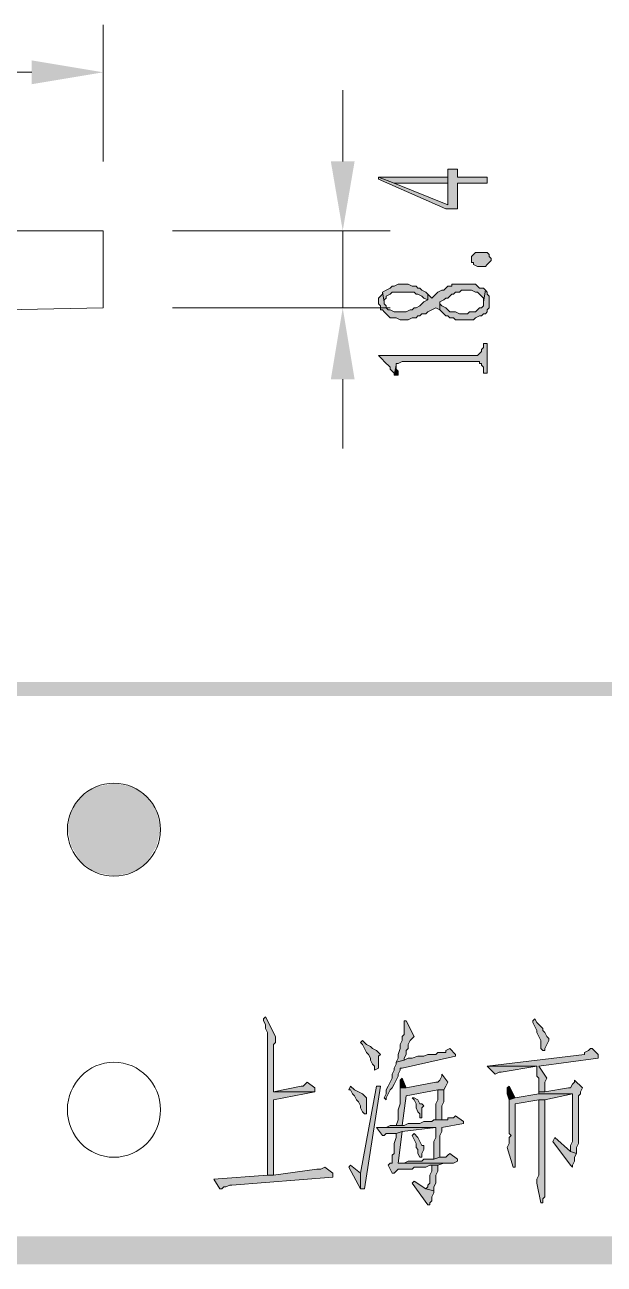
# Model space of a CAD drawing. Header units: millimetres. Extents: x 24 to 410, y 10 to 282.
# Drawn here: x 68.01 to 80.39, y 9.65 to 36.15 of the extents above; entities that cross this region are included whole.
import ezdxf

# ---------------------------------------------------------------- set-up
doc = ezdxf.new("R2010")
doc.units = ezdxf.units.MM

msp = doc.modelspace()

# ---------------------------------------------------------------- hatches: boundary and pattern name
h = msp.add_hatch(color=7)
h.dxf.hatch_style = 2
h.paths.add_polyline_path([(68.156667, 35.390667), (68.156667, 34.882667), (69.680667, 35.136667)])
h = msp.add_hatch(color=7)
h.dxf.hatch_style = 2
h.paths.add_polyline_path([(74.549, 33.231667), (75.057, 33.231667), (74.803, 31.75)])
h = msp.add_hatch(color=7)
h.dxf.hatch_style = 2
h.paths.add_polyline_path([(75.565, 32.893), (75.565, 32.850667), (77.004333, 32.215667), (77.258333, 32.215667), (77.258333, 32.766), (77.893333, 32.766), (77.893333, 32.893), (77.258333, 32.893), (77.258333, 33.062333), (77.046667, 33.062333), (77.046667, 32.893), (77.046667, 32.300333), (75.903667, 32.766)])
h = msp.add_hatch(color=7)
h.dxf.hatch_style = 2
h.paths.add_polyline_path([(75.565, 32.893), (75.903667, 32.766), (77.046667, 32.766), (77.046667, 32.300333), (77.046667, 32.893)])
h = msp.add_hatch(color=7)
h.dxf.hatch_style = 2
h.paths.add_polyline_path([(77.935667, 31.199667), (77.978, 31.157333), (77.978, 31.115), (77.935667, 31.072667), (77.893333, 31.030333), (77.851, 30.988), (77.681667, 30.988), (77.597, 31.030333), (77.597, 31.072667), (77.554667, 31.072667), (77.554667, 31.199667), (77.597, 31.242), (77.639333, 31.284333), (77.893333, 31.284333), (77.935667, 31.242)])
h = msp.add_hatch(color=7)
h.dxf.hatch_style = 2
h.paths.add_polyline_path([(75.565, 30.226), (75.565, 30.183667), (75.607333, 30.141333), (75.607333, 30.056667), (75.649667, 30.056667), (75.692, 30.014333), (75.734333, 29.972), (75.776667, 29.929667), (75.819, 29.887333), (75.946, 29.887333), (76.030667, 29.845), (76.2, 29.845), (76.284667, 29.887333), (76.369333, 29.887333), (76.411667, 29.929667), (76.454, 29.929667), (76.496333, 29.972), (76.581, 29.972), (76.623333, 30.014333), (76.708, 30.056667), (76.792667, 30.099), (76.877333, 30.056667), (76.877333, 30.226), (76.962, 30.268333), (77.004333, 30.310667), (77.046667, 30.310667), (77.089, 30.353), (77.131333, 30.395333), (77.173667, 30.395333), (77.216, 30.437667), (77.300667, 30.437667), (77.343, 30.48), (77.554667, 30.48), (77.639333, 30.437667), (77.681667, 30.437667), (77.724, 30.395333), (77.766333, 30.353), (77.808667, 30.310667), (77.808667, 30.226), (77.851, 30.48), (77.808667, 30.522333), (77.724, 30.522333), (77.681667, 30.564667), (77.639333, 30.607), (77.131333, 30.607), (77.131333, 30.564667), (77.046667, 30.564667), (77.004333, 30.522333), (76.962, 30.48), (76.919667, 30.48), (76.835, 30.437667), (76.792667, 30.395333), (76.708, 30.310667), (76.665667, 30.353), (76.623333, 30.395333), (76.623333, 30.268333), (76.538667, 30.226), (76.496333, 30.183667), (76.454, 30.141333), (76.369333, 30.099), (76.327, 30.099), (76.284667, 30.056667), (76.242333, 30.056667), (76.157667, 30.014333), (75.903667, 30.014333), (75.819, 30.056667), (75.776667, 30.056667), (75.734333, 30.099), (75.734333, 30.141333), (75.692, 30.183667), (75.692, 30.226), (75.649667, 30.437667), (75.649667, 30.395333), (75.607333, 30.353), (75.565, 30.310667)])
h = msp.add_hatch(color=7)
h.dxf.hatch_style = 2
h.paths.add_polyline_path([(75.649667, 30.437667), (75.692, 30.226), (75.692, 30.268333), (75.734333, 30.310667), (75.734333, 30.353), (75.819, 30.395333), (75.861333, 30.437667), (76.327, 30.437667), (76.369333, 30.395333), (76.411667, 30.395333), (76.496333, 30.353), (76.538667, 30.310667), (76.623333, 30.268333), (76.623333, 30.395333), (76.581, 30.437667), (76.496333, 30.48), (76.454, 30.522333), (76.411667, 30.522333), (76.369333, 30.564667), (76.284667, 30.564667), (76.2, 30.607), (75.988333, 30.607), (75.903667, 30.564667), (75.861333, 30.564667), (75.819, 30.522333), (75.734333, 30.48)])
h = msp.add_hatch(color=7)
h.dxf.hatch_style = 2
h.paths.add_polyline_path([(76.877333, 30.056667), (76.919667, 30.014333), (76.962, 29.972), (77.004333, 29.929667), (77.046667, 29.929667), (77.089, 29.887333), (77.173667, 29.887333), (77.216, 29.845), (77.597, 29.845), (77.639333, 29.887333), (77.724, 29.929667), (77.766333, 29.929667), (77.808667, 29.972), (77.851, 29.972), (77.893333, 30.014333), (77.893333, 30.056667), (77.935667, 30.099), (77.935667, 30.226), (77.935667, 30.310667), (77.935667, 30.353), (77.893333, 30.395333), (77.893333, 30.437667), (77.851, 30.48), (77.808667, 30.226), (77.808667, 30.141333), (77.766333, 30.099), (77.724, 30.099), (77.681667, 30.056667), (77.639333, 30.014333), (77.512333, 30.014333), (77.47, 29.972), (77.300667, 29.972), (77.216, 30.014333), (77.089, 30.014333), (77.046667, 30.056667), (77.004333, 30.099), (76.919667, 30.141333), (76.877333, 30.183667)])
h = msp.add_hatch(color=7)
h.dxf.hatch_style = 2
h.paths.add_polyline_path([(74.549, 28.575), (75.057, 28.575), (74.803, 30.099)])
h = msp.add_hatch(color=7)
h.dxf.hatch_style = 2
h.paths.add_polyline_path([(75.565, 29.083), (75.607333, 29.040667), (75.649667, 28.998333), (75.692, 28.956), (75.734333, 28.913667), (75.776667, 28.871333), (75.819, 28.829), (75.819, 28.786667), (75.861333, 28.744333), (75.903667, 28.702), (75.903667, 28.659667), (75.946, 28.871333), (75.946, 28.913667), (75.988333, 28.913667), (76.073, 28.956), (77.724, 28.956), (77.724, 28.913667), (77.766333, 28.913667), (77.766333, 28.871333), (77.808667, 28.829), (77.808667, 28.702), (77.893333, 28.702), (77.893333, 29.337), (77.808667, 29.337), (77.808667, 29.252333), (77.766333, 29.21), (77.766333, 29.167667), (77.724, 29.125333), (77.681667, 29.083)])
h = msp.add_hatch(color=7)
h.dxf.hatch_style = 2
h.paths.add_polyline_path([(75.903667, 28.659667), (75.988333, 28.659667), (75.988333, 28.744333), (75.946, 28.786667), (75.946, 28.871333)])
h = msp.add_hatch(color=7)
h.dxf.hatch_style = 2
h.paths.add_polyline_path([(30.098965, 22.098), (30.098965, 21.801667), (410.082965, 22.098)])
h = msp.add_hatch(color=7)
h.dxf.hatch_style = 2
h.paths.add_polyline_path([(30.098965, 21.801667), (410.082965, 22.098), (410.082965, 21.801667)])
h = msp.add_hatch(color=7)
h.dxf.hatch_style = 2
h.paths.add_polyline_path([(69.934667, 19.939), (69.511333, 19.854333), (70.315667, 19.854333)])
h = msp.add_hatch(color=7)
h.dxf.hatch_style = 2
h.paths.add_polyline_path([(69.215, 19.642667), (69.003333, 19.346333), (70.823667, 19.346333)])
h = msp.add_hatch(color=7)
h.dxf.hatch_style = 2
h.paths.add_polyline_path([(69.511333, 19.854333), (69.215, 19.642667), (70.612, 19.642667)])
h = msp.add_hatch(color=7)
h.dxf.hatch_style = 2
h.paths.add_polyline_path([(69.215, 19.642667), (70.612, 19.642667), (70.823667, 19.346333)])
h = msp.add_hatch(color=7)
h.dxf.hatch_style = 2
h.paths.add_polyline_path([(69.511333, 19.854333), (70.315667, 19.854333), (70.612, 19.642667)])
h = msp.add_hatch(color=7)
h.dxf.hatch_style = 2
h.paths.add_polyline_path([(69.003333, 19.346333), (68.918667, 18.965333), (70.908333, 18.965333)])
h = msp.add_hatch(color=7)
h.dxf.hatch_style = 2
h.paths.add_polyline_path([(69.003333, 19.346333), (70.823667, 19.346333), (70.908333, 18.965333)])
h = msp.add_hatch(color=7)
h.dxf.hatch_style = 2
h.paths.add_polyline_path([(68.918667, 18.965333), (69.003333, 18.584333), (70.823667, 18.584333)])
h = msp.add_hatch(color=7)
h.dxf.hatch_style = 2
h.paths.add_polyline_path([(68.918667, 18.965333), (70.908333, 18.965333), (70.823667, 18.584333)])
h = msp.add_hatch(color=7)
h.dxf.hatch_style = 2
h.paths.add_polyline_path([(69.003333, 18.584333), (69.215, 18.245667), (70.612, 18.245667)])
h = msp.add_hatch(color=7)
h.dxf.hatch_style = 2
h.paths.add_polyline_path([(69.003333, 18.584333), (70.823667, 18.584333), (70.612, 18.245667)])
h = msp.add_hatch(color=7)
h.dxf.hatch_style = 2
h.paths.add_polyline_path([(69.215, 18.245667), (69.511333, 18.034), (70.315667, 18.034)])
h = msp.add_hatch(color=7)
h.dxf.hatch_style = 2
h.paths.add_polyline_path([(69.215, 18.245667), (70.612, 18.245667), (70.315667, 18.034)])
h = msp.add_hatch(color=7)
h.dxf.hatch_style = 2
h.paths.add_polyline_path([(69.511333, 18.034), (70.315667, 18.034), (69.934667, 17.949333)])
h = msp.add_hatch(color=7)
h.dxf.hatch_style = 2
h.paths.add_polyline_path([(73.152, 14.943667), (73.109667, 14.901333), (73.109667, 14.859), (73.152, 14.774333), (73.152, 14.689667), (73.194333, 14.605), (73.194333, 11.557), (73.321333, 11.557), (73.321333, 13.165667), (74.210333, 13.335), (73.321333, 13.335), (73.321333, 13.419667), (73.321333, 14.351), (73.363667, 14.393333), (73.363667, 14.520333)])
h = msp.add_hatch(color=7)
h.dxf.hatch_style = 2
h.paths.add_polyline_path([(76.115333, 14.859), (76.115333, 14.562667), (76.073, 14.520333), (76.073, 14.435667), (76.030667, 14.351), (76.030667, 14.266333), (75.988333, 14.139333), (75.988333, 14.054667), (75.946, 13.97), (76.115333, 14.012333), (76.115333, 14.054667), (76.157667, 14.139333), (76.157667, 14.224), (76.2, 14.266333), (76.2, 14.351), (76.242333, 14.435667), (76.284667, 14.478), (76.327, 14.520333), (76.157667, 14.859)])
h = msp.add_hatch(color=7)
h.dxf.hatch_style = 2
h.paths.add_polyline_path([(78.909333, 14.901333), (78.867, 14.859), (78.867, 14.816667), (78.909333, 14.732), (78.951667, 14.647333), (78.951667, 14.605), (78.994, 14.520333), (79.036333, 14.435667), (79.036333, 14.266333), (79.078667, 14.224), (79.121, 14.224), (79.121, 14.266333), (79.163333, 14.351), (79.205667, 14.435667), (79.205667, 14.478), (79.163333, 14.520333), (79.121, 14.605), (79.078667, 14.647333), (79.078667, 14.689667), (79.036333, 14.732), (78.951667, 14.816667)])
h = msp.add_hatch(color=7)
h.dxf.hatch_style = 2
h.paths.add_polyline_path([(75.226333, 14.435667), (75.184, 14.393333), (75.226333, 14.351), (75.268667, 14.266333), (75.311, 14.181667), (75.353333, 14.139333), (75.395667, 14.054667), (75.395667, 14.012333), (75.438, 13.927667), (75.480333, 13.885333), (75.480333, 13.800667), (75.565, 13.843), (75.565, 14.097), (75.607333, 14.139333), (75.565, 14.181667), (75.522667, 14.224), (75.438, 14.266333), (75.395667, 14.308667), (75.311, 14.351)])
h = msp.add_hatch(color=7)
h.dxf.hatch_style = 2
h.paths.add_polyline_path([(77.089, 14.266333), (77.004333, 14.224), (77.004333, 14.181667), (76.962, 14.181667), (76.835, 14.181667), (76.792667, 14.139333), (76.623333, 14.139333), (76.538667, 14.097), (76.411667, 14.097), (76.284667, 14.054667), (76.2, 14.054667), (76.115333, 14.012333), (75.946, 13.97), (75.946, 13.927667), (75.903667, 13.843), (75.903667, 13.800667), (75.861333, 13.716), (75.861333, 13.631333), (75.819, 13.546667), (75.776667, 13.462), (75.734333, 13.377333), (75.734333, 13.292667), (75.692, 13.208), (75.734333, 13.165667), (75.734333, 13.208), (75.776667, 13.292667), (75.819, 13.377333), (75.861333, 13.419667), (75.903667, 13.504333), (75.946, 13.589), (75.988333, 13.673667), (75.988333, 13.716), (76.030667, 13.800667), (76.030667, 13.843), (76.073, 13.843), (77.216, 14.097), (77.216, 14.139333)])
h = msp.add_hatch(color=7)
h.dxf.hatch_style = 2
h.paths.add_polyline_path([(80.137, 14.266333), (80.094667, 14.266333), (80.052333, 14.224), (79.967667, 14.181667), (79.967667, 14.139333), (77.893333, 13.885333), (78.951667, 13.885333), (78.951667, 13.800667), (78.951667, 13.673667), (78.994, 13.631333), (78.994, 13.335), (79.121, 13.335), (79.121, 13.546667), (79.163333, 13.631333), (78.994, 13.885333), (80.264, 14.054667), (80.264, 14.139333)])
h = msp.add_hatch(color=7)
h.dxf.hatch_style = 2
h.paths.add_polyline_path([(77.893333, 13.885333), (78.062667, 13.716), (78.147333, 13.758333), (78.189667, 13.758333), (78.951667, 13.885333)])
h = msp.add_hatch(color=7)
h.dxf.hatch_style = 2
h.paths.add_polyline_path([(74.041, 13.546667), (73.998667, 13.504333), (73.956333, 13.462), (73.914, 13.462), (73.321333, 13.335), (74.210333, 13.335), (74.210333, 13.419667)])
h = msp.add_hatch(color=7)
h.dxf.hatch_style = 2
h.paths.add_polyline_path([(76.919667, 13.716), (76.919667, 13.673667), (76.877333, 13.589), (76.835, 13.546667), (76.792667, 13.546667), (76.157667, 13.419667), (76.030667, 13.419667), (76.030667, 13.335), (76.030667, 13.081), (75.988333, 12.954), (75.988333, 12.742333), (75.946, 12.615333), (76.073, 12.615333), (76.157667, 13.250333), (76.835, 13.377333), (76.962, 13.377333), (77.004333, 13.462), (77.046667, 13.546667)])
h = msp.add_hatch(color=7)
h.dxf.hatch_style = 2
h.paths.add_polyline_path([(76.073, 13.631333), (76.030667, 13.589), (76.030667, 13.419667), (76.157667, 13.419667)])
h = msp.add_hatch(color=7)
h.dxf.hatch_style = 2
h.paths.add_polyline_path([(79.756, 13.589), (79.756, 13.546667), (79.713667, 13.504333), (79.671333, 13.419667), (79.629, 13.419667), (79.121, 13.335), (78.994, 13.335), (78.994, 13.292667), (79.713667, 13.292667), (79.713667, 13.208), (79.713667, 12.276667), (79.671333, 12.192), (79.671333, 12.065), (79.798333, 12.022667), (79.798333, 12.107333), (79.798333, 12.149667), (79.840667, 12.234333), (79.840667, 13.250333), (79.883, 13.292667), (79.883, 13.335), (79.925333, 13.419667)])
h = msp.add_hatch(color=7)
h.dxf.hatch_style = 2
h.paths.add_polyline_path([(74.972333, 13.462), (74.93, 13.377333), (74.972333, 13.377333), (75.014667, 13.292667), (75.057, 13.250333), (75.099333, 13.165667), (75.141667, 13.123333), (75.184, 13.038667), (75.184, 12.996333), (75.226333, 12.911667), (75.268667, 12.869333), (75.311, 12.869333), (75.311, 12.996333), (75.311, 13.208), (75.268667, 13.250333), (75.226333, 13.292667), (75.141667, 13.335), (75.057, 13.377333)])
h = msp.add_hatch(color=7)
h.dxf.hatch_style = 2
h.paths.add_polyline_path([(75.522667, 13.462), (75.184, 11.599333), (75.184, 11.260667), (75.268667, 11.260667), (75.607333, 13.462)])
h = msp.add_hatch(color=7)
h.dxf.hatch_style = 2
h.paths.add_polyline_path([(76.962, 13.377333), (76.835, 13.377333), (76.835, 13.292667), (76.835, 13.165667), (76.792667, 13.081), (76.792667, 12.742333), (76.919667, 12.742333), (76.919667, 13.038667), (76.962, 13.123333)])
h = msp.add_hatch(color=7)
h.dxf.hatch_style = 2
h.paths.add_polyline_path([(78.359, 13.462), (78.316667, 13.419667), (78.316667, 13.292667), (78.359, 13.165667), (78.486, 13.208)])
h = msp.add_hatch(color=7)
h.dxf.hatch_style = 2
h.paths.add_polyline_path([(78.994, 13.292667), (78.486, 13.208), (78.359, 13.165667), (78.359, 12.446), (78.401333, 12.403667), (78.359, 12.361333), (78.359, 12.234333), (78.316667, 12.149667), (78.443667, 11.726333), (78.486, 11.726333), (78.486, 12.107333), (78.486, 13.081), (78.994, 13.165667), (79.121, 13.165667), (79.713667, 13.292667)])
h = msp.add_hatch(color=7)
h.dxf.hatch_style = 2
h.paths.add_polyline_path([(76.327, 13.208), (76.284667, 13.208), (76.327, 13.165667), (76.369333, 13.081), (76.369333, 12.996333), (76.411667, 12.911667), (76.454, 12.869333), (76.454, 12.784667), (76.496333, 12.784667), (76.496333, 12.996333), (76.538667, 13.038667), (76.496333, 13.081), (76.454, 13.081), (76.411667, 13.165667)])
h = msp.add_hatch(color=7)
h.dxf.hatch_style = 2
h.paths.add_polyline_path([(79.121, 13.165667), (78.994, 13.165667), (78.994, 13.123333), (78.994, 11.557), (78.951667, 11.472333), (78.951667, 11.387667), (79.036333, 10.964333), (79.078667, 10.964333), (79.078667, 11.049), (79.121, 11.091333)])
h = msp.add_hatch(color=7)
h.dxf.hatch_style = 2
h.paths.add_polyline_path([(77.216, 12.827), (77.173667, 12.784667), (77.046667, 12.784667), (77.046667, 12.742333), (76.750333, 12.742333), (76.708, 12.7), (76.538667, 12.7), (76.454, 12.657667), (76.2, 12.657667), (76.115333, 12.615333), (76.073, 12.615333), (75.946, 12.615333), (75.819, 12.615333), (75.734333, 12.573), (76.792667, 12.573), (76.792667, 12.530667), (76.792667, 12.361333), (76.750333, 12.276667), (76.750333, 11.895667), (76.877333, 11.938), (76.877333, 12.403667), (76.919667, 12.488333), (76.919667, 12.573), (77.385333, 12.657667), (77.385333, 12.7)])
h = msp.add_hatch(color=7)
h.dxf.hatch_style = 2
h.paths.add_polyline_path([(75.734333, 12.573), (75.522667, 12.573), (75.649667, 12.403667), (75.692, 12.403667), (75.734333, 12.446), (75.946, 12.446), (76.073, 12.488333), (76.792667, 12.573)])
h = msp.add_hatch(color=7)
h.dxf.hatch_style = 2
h.paths.add_polyline_path([(76.073, 12.488333), (75.946, 12.446), (75.946, 12.361333), (75.903667, 12.234333), (75.903667, 12.022667), (75.861333, 11.980333), (75.861333, 11.811), (75.819, 11.811), (75.776667, 11.768667), (75.861333, 11.599333), (75.903667, 11.599333), (75.946, 11.641667), (75.988333, 11.684), (76.2, 11.684), (76.284667, 11.684), (76.327, 11.726333), (76.581, 11.726333), (76.665667, 11.768667), (76.835, 11.768667), (76.962, 11.811), (75.988333, 11.811)])
h = msp.add_hatch(color=7)
h.dxf.hatch_style = 2
h.paths.add_polyline_path([(76.327, 12.446), (76.284667, 12.403667), (76.327, 12.319), (76.369333, 12.234333), (76.369333, 12.149667), (76.411667, 12.107333), (76.411667, 12.022667), (76.454, 11.938), (76.496333, 11.938), (76.496333, 12.022667), (76.538667, 12.107333), (76.538667, 12.192), (76.496333, 12.192), (76.454, 12.276667), (76.411667, 12.361333)])
h = msp.add_hatch(color=7)
h.dxf.hatch_style = 2
h.paths.add_polyline_path([(79.332667, 12.361333), (79.290333, 12.276667), (79.671333, 11.768667), (79.713667, 11.726333), (79.713667, 11.768667), (79.756, 11.853333), (79.756, 11.938), (79.798333, 12.022667), (79.671333, 12.065)])
h = msp.add_hatch(color=7)
h.dxf.hatch_style = 2
h.paths.add_polyline_path([(77.089, 12.022667), (77.046667, 11.980333), (77.004333, 11.938), (76.877333, 11.938), (76.750333, 11.895667), (76.538667, 11.895667), (76.496333, 11.853333), (76.2, 11.853333), (76.115333, 11.811), (75.988333, 11.811), (76.962, 11.811), (77.173667, 11.811), (77.258333, 11.853333), (77.258333, 11.895667)])
h = msp.add_hatch(color=7)
h.dxf.hatch_style = 2
h.paths.add_polyline_path([(74.422, 11.726333), (74.337333, 11.684), (74.252667, 11.684), (73.321333, 11.557), (73.194333, 11.557), (72.051333, 11.472333), (72.178333, 11.260667), (72.220667, 11.260667), (72.263, 11.303), (72.305333, 11.303), (72.39, 11.345333), (72.432333, 11.345333), (74.591333, 11.514667), (74.591333, 11.599333)])
h = msp.add_hatch(color=7)
h.dxf.hatch_style = 2
h.paths.add_polyline_path([(74.972333, 11.768667), (74.93, 11.726333), (75.184, 11.260667), (75.184, 11.599333)])
h = msp.add_hatch(color=7)
h.dxf.hatch_style = 2
h.paths.add_polyline_path([(76.835, 11.768667), (76.708, 11.768667), (76.708, 11.641667), (76.665667, 11.557), (76.665667, 11.387667), (76.623333, 11.345333), (76.623333, 11.303), (76.581, 11.260667), (76.750333, 11.218333), (76.750333, 11.303), (76.792667, 11.387667), (76.792667, 11.557), (76.835, 11.641667)])
h = msp.add_hatch(color=7)
h.dxf.hatch_style = 2
h.paths.add_polyline_path([(76.327, 11.43), (76.284667, 11.387667), (76.623333, 10.922), (76.665667, 10.922), (76.665667, 10.964333), (76.708, 11.006667), (76.708, 11.091333), (76.750333, 11.176), (76.750333, 11.218333), (76.581, 11.260667)])
h = msp.add_hatch(color=7)
h.dxf.hatch_style = 2
h.paths.add_polyline_path([(30.395333, 10.244667), (29.802667, 9.652), (409.786667, 10.244667)])
h = msp.add_hatch(color=7)
h.dxf.hatch_style = 2
h.paths.add_polyline_path([(29.802667, 9.652), (409.786667, 10.244667), (410.379333, 9.652)])

# ---------------------------------------------------------------- linework, layer by layer
at = {"color": 7, "lineweight": 0}
for points in [[(69.680667, 33.231667), (69.680667, 36.152667)], [(45.974, 35.136667), (68.156667, 35.136667)], [(74.803, 33.231667), (74.803, 34.755667)], [(69.680667, 30.099), (69.680667, 31.75), (44.45, 31.75)], [(69.680667, 30.099), (44.45, 29.591), (44.45, 31.75)], [(71.162333, 31.75), (75.819, 31.75)], [(74.803, 30.099), (74.803, 31.75)], [(71.162333, 30.099), (75.819, 30.099)], [(74.803, 28.575), (74.803, 27.093333)]]:
    msp.add_lwpolyline(points, dxfattribs=at)
for points in [[(75.565, 32.893), (75.565, 32.850667), (77.004333, 32.215667), (77.258333, 32.215667), (77.258333, 32.766), (77.893333, 32.766), (77.893333, 32.893), (77.258333, 32.893), (77.258333, 33.062333), (77.046667, 33.062333), (77.046667, 32.893), (77.046667, 32.300333), (75.903667, 32.766)], [(75.565, 32.893), (75.903667, 32.766), (77.046667, 32.766), (77.046667, 32.300333), (77.046667, 32.893)], [(77.935667, 31.199667), (77.978, 31.157333), (77.978, 31.115), (77.935667, 31.072667), (77.893333, 31.030333), (77.851, 30.988), (77.681667, 30.988), (77.597, 31.030333), (77.597, 31.072667), (77.554667, 31.072667), (77.554667, 31.199667), (77.597, 31.242), (77.639333, 31.284333), (77.893333, 31.284333), (77.935667, 31.242)], [(75.565, 30.226), (75.565, 30.183667), (75.607333, 30.141333), (75.607333, 30.056667), (75.649667, 30.056667), (75.692, 30.014333), (75.734333, 29.972), (75.776667, 29.929667), (75.819, 29.887333), (75.946, 29.887333), (76.030667, 29.845), (76.2, 29.845), (76.284667, 29.887333), (76.369333, 29.887333), (76.411667, 29.929667), (76.454, 29.929667), (76.496333, 29.972), (76.581, 29.972), (76.623333, 30.014333), (76.708, 30.056667), (76.792667, 30.099), (76.877333, 30.056667), (76.877333, 30.226), (76.962, 30.268333), (77.004333, 30.310667), (77.046667, 30.310667), (77.089, 30.353), (77.131333, 30.395333), (77.173667, 30.395333), (77.216, 30.437667), (77.300667, 30.437667), (77.343, 30.48), (77.554667, 30.48), (77.639333, 30.437667), (77.681667, 30.437667), (77.724, 30.395333), (77.766333, 30.353), (77.808667, 30.310667), (77.808667, 30.226), (77.851, 30.48), (77.808667, 30.522333), (77.724, 30.522333), (77.681667, 30.564667), (77.639333, 30.607), (77.131333, 30.607), (77.131333, 30.564667), (77.046667, 30.564667), (77.004333, 30.522333), (76.962, 30.48), (76.919667, 30.48), (76.835, 30.437667), (76.792667, 30.395333), (76.708, 30.310667), (76.665667, 30.353), (76.623333, 30.395333), (76.623333, 30.268333), (76.538667, 30.226), (76.496333, 30.183667), (76.454, 30.141333), (76.369333, 30.099), (76.327, 30.099), (76.284667, 30.056667), (76.242333, 30.056667), (76.157667, 30.014333), (75.903667, 30.014333), (75.819, 30.056667), (75.776667, 30.056667), (75.734333, 30.099), (75.734333, 30.141333), (75.692, 30.183667), (75.692, 30.226), (75.649667, 30.437667), (75.649667, 30.395333), (75.607333, 30.353), (75.565, 30.310667)], [(75.649667, 30.437667), (75.692, 30.226), (75.692, 30.268333), (75.734333, 30.310667), (75.734333, 30.353), (75.819, 30.395333), (75.861333, 30.437667), (76.327, 30.437667), (76.369333, 30.395333), (76.411667, 30.395333), (76.496333, 30.353), (76.538667, 30.310667), (76.623333, 30.268333), (76.623333, 30.395333), (76.581, 30.437667), (76.496333, 30.48), (76.454, 30.522333), (76.411667, 30.522333), (76.369333, 30.564667), (76.284667, 30.564667), (76.2, 30.607), (75.988333, 30.607), (75.903667, 30.564667), (75.861333, 30.564667), (75.819, 30.522333), (75.734333, 30.48)], [(76.877333, 30.056667), (76.919667, 30.014333), (76.962, 29.972), (77.004333, 29.929667), (77.046667, 29.929667), (77.089, 29.887333), (77.173667, 29.887333), (77.216, 29.845), (77.597, 29.845), (77.639333, 29.887333), (77.724, 29.929667), (77.766333, 29.929667), (77.808667, 29.972), (77.851, 29.972), (77.893333, 30.014333), (77.893333, 30.056667), (77.935667, 30.099), (77.935667, 30.226), (77.935667, 30.310667), (77.935667, 30.353), (77.893333, 30.395333), (77.893333, 30.437667), (77.851, 30.48), (77.808667, 30.226), (77.808667, 30.141333), (77.766333, 30.099), (77.724, 30.099), (77.681667, 30.056667), (77.639333, 30.014333), (77.512333, 30.014333), (77.47, 29.972), (77.300667, 29.972), (77.216, 30.014333), (77.089, 30.014333), (77.046667, 30.056667), (77.004333, 30.099), (76.919667, 30.141333), (76.877333, 30.183667)], [(75.565, 29.083), (75.607333, 29.040667), (75.649667, 28.998333), (75.692, 28.956), (75.734333, 28.913667), (75.776667, 28.871333), (75.819, 28.829), (75.819, 28.786667), (75.861333, 28.744333), (75.903667, 28.702), (75.903667, 28.659667), (75.946, 28.871333), (75.946, 28.913667), (75.988333, 28.913667), (76.073, 28.956), (77.724, 28.956), (77.724, 28.913667), (77.766333, 28.913667), (77.766333, 28.871333), (77.808667, 28.829), (77.808667, 28.702), (77.893333, 28.702), (77.893333, 29.337), (77.808667, 29.337), (77.808667, 29.252333), (77.766333, 29.21), (77.766333, 29.167667), (77.724, 29.125333), (77.681667, 29.083)], [(75.903667, 28.659667), (75.988333, 28.659667), (75.988333, 28.744333), (75.946, 28.786667), (75.946, 28.871333)], [(73.152, 14.943667), (73.109667, 14.901333), (73.109667, 14.859), (73.152, 14.774333), (73.152, 14.689667), (73.194333, 14.605), (73.194333, 11.557), (73.321333, 11.557), (73.321333, 13.165667), (74.210333, 13.335), (73.321333, 13.335), (73.321333, 13.419667), (73.321333, 14.351), (73.363667, 14.393333), (73.363667, 14.520333)], [(76.115333, 14.859), (76.115333, 14.562667), (76.073, 14.520333), (76.073, 14.435667), (76.030667, 14.351), (76.030667, 14.266333), (75.988333, 14.139333), (75.988333, 14.054667), (75.946, 13.97), (76.115333, 14.012333), (76.115333, 14.054667), (76.157667, 14.139333), (76.157667, 14.224), (76.2, 14.266333), (76.2, 14.351), (76.242333, 14.435667), (76.284667, 14.478), (76.327, 14.520333), (76.157667, 14.859)], [(78.909333, 14.901333), (78.867, 14.859), (78.867, 14.816667), (78.909333, 14.732), (78.951667, 14.647333), (78.951667, 14.605), (78.994, 14.520333), (79.036333, 14.435667), (79.036333, 14.266333), (79.078667, 14.224), (79.121, 14.224), (79.121, 14.266333), (79.163333, 14.351), (79.205667, 14.435667), (79.205667, 14.478), (79.163333, 14.520333), (79.121, 14.605), (79.078667, 14.647333), (79.078667, 14.689667), (79.036333, 14.732), (78.951667, 14.816667)], [(75.226333, 14.435667), (75.184, 14.393333), (75.226333, 14.351), (75.268667, 14.266333), (75.311, 14.181667), (75.353333, 14.139333), (75.395667, 14.054667), (75.395667, 14.012333), (75.438, 13.927667), (75.480333, 13.885333), (75.480333, 13.800667), (75.565, 13.843), (75.565, 14.097), (75.607333, 14.139333), (75.565, 14.181667), (75.522667, 14.224), (75.438, 14.266333), (75.395667, 14.308667), (75.311, 14.351)], [(77.089, 14.266333), (77.004333, 14.224), (77.004333, 14.181667), (76.962, 14.181667), (76.835, 14.181667), (76.792667, 14.139333), (76.623333, 14.139333), (76.538667, 14.097), (76.411667, 14.097), (76.284667, 14.054667), (76.2, 14.054667), (76.115333, 14.012333), (75.946, 13.97), (75.946, 13.927667), (75.903667, 13.843), (75.903667, 13.800667), (75.861333, 13.716), (75.861333, 13.631333), (75.819, 13.546667), (75.776667, 13.462), (75.734333, 13.377333), (75.734333, 13.292667), (75.692, 13.208), (75.734333, 13.165667), (75.734333, 13.208), (75.776667, 13.292667), (75.819, 13.377333), (75.861333, 13.419667), (75.903667, 13.504333), (75.946, 13.589), (75.988333, 13.673667), (75.988333, 13.716), (76.030667, 13.800667), (76.030667, 13.843), (76.073, 13.843), (77.216, 14.097), (77.216, 14.139333)], [(80.137, 14.266333), (80.094667, 14.266333), (80.052333, 14.224), (79.967667, 14.181667), (79.967667, 14.139333), (77.893333, 13.885333), (78.951667, 13.885333), (78.951667, 13.800667), (78.951667, 13.673667), (78.994, 13.631333), (78.994, 13.335), (79.121, 13.335), (79.121, 13.546667), (79.163333, 13.631333), (78.994, 13.885333), (80.264, 14.054667), (80.264, 14.139333)], [(77.893333, 13.885333), (78.062667, 13.716), (78.147333, 13.758333), (78.189667, 13.758333), (78.951667, 13.885333)], [(74.041, 13.546667), (73.998667, 13.504333), (73.956333, 13.462), (73.914, 13.462), (73.321333, 13.335), (74.210333, 13.335), (74.210333, 13.419667)], [(76.919667, 13.716), (76.919667, 13.673667), (76.877333, 13.589), (76.835, 13.546667), (76.792667, 13.546667), (76.157667, 13.419667), (76.030667, 13.419667), (76.030667, 13.335), (76.030667, 13.081), (75.988333, 12.954), (75.988333, 12.742333), (75.946, 12.615333), (76.073, 12.615333), (76.157667, 13.250333), (76.835, 13.377333), (76.962, 13.377333), (77.004333, 13.462), (77.046667, 13.546667)], [(76.073, 13.631333), (76.030667, 13.589), (76.030667, 13.419667), (76.157667, 13.419667)], [(79.756, 13.589), (79.756, 13.546667), (79.713667, 13.504333), (79.671333, 13.419667), (79.629, 13.419667), (79.121, 13.335), (78.994, 13.335), (78.994, 13.292667), (79.713667, 13.292667), (79.713667, 13.208), (79.713667, 12.276667), (79.671333, 12.192), (79.671333, 12.065), (79.798333, 12.022667), (79.798333, 12.107333), (79.798333, 12.149667), (79.840667, 12.234333), (79.840667, 13.250333), (79.883, 13.292667), (79.883, 13.335), (79.925333, 13.419667)], [(74.972333, 13.462), (74.93, 13.377333), (74.972333, 13.377333), (75.014667, 13.292667), (75.057, 13.250333), (75.099333, 13.165667), (75.141667, 13.123333), (75.184, 13.038667), (75.184, 12.996333), (75.226333, 12.911667), (75.268667, 12.869333), (75.311, 12.869333), (75.311, 12.996333), (75.311, 13.208), (75.268667, 13.250333), (75.226333, 13.292667), (75.141667, 13.335), (75.057, 13.377333)], [(75.522667, 13.462), (75.184, 11.599333), (75.184, 11.260667), (75.268667, 11.260667), (75.607333, 13.462)], [(76.962, 13.377333), (76.835, 13.377333), (76.835, 13.292667), (76.835, 13.165667), (76.792667, 13.081), (76.792667, 12.742333), (76.919667, 12.742333), (76.919667, 13.038667), (76.962, 13.123333)], [(78.359, 13.462), (78.316667, 13.419667), (78.316667, 13.292667), (78.359, 13.165667), (78.486, 13.208)], [(78.994, 13.292667), (78.486, 13.208), (78.359, 13.165667), (78.359, 12.446), (78.401333, 12.403667), (78.359, 12.361333), (78.359, 12.234333), (78.316667, 12.149667), (78.443667, 11.726333), (78.486, 11.726333), (78.486, 12.107333), (78.486, 13.081), (78.994, 13.165667), (79.121, 13.165667), (79.713667, 13.292667)], [(76.327, 13.208), (76.284667, 13.208), (76.327, 13.165667), (76.369333, 13.081), (76.369333, 12.996333), (76.411667, 12.911667), (76.454, 12.869333), (76.454, 12.784667), (76.496333, 12.784667), (76.496333, 12.996333), (76.538667, 13.038667), (76.496333, 13.081), (76.454, 13.081), (76.411667, 13.165667)], [(79.121, 13.165667), (78.994, 13.165667), (78.994, 13.123333), (78.994, 11.557), (78.951667, 11.472333), (78.951667, 11.387667), (79.036333, 10.964333), (79.078667, 10.964333), (79.078667, 11.049), (79.121, 11.091333)], [(77.216, 12.827), (77.173667, 12.784667), (77.046667, 12.784667), (77.046667, 12.742333), (76.750333, 12.742333), (76.708, 12.7), (76.538667, 12.7), (76.454, 12.657667), (76.2, 12.657667), (76.115333, 12.615333), (76.073, 12.615333), (75.946, 12.615333), (75.819, 12.615333), (75.734333, 12.573), (76.792667, 12.573), (76.792667, 12.530667), (76.792667, 12.361333), (76.750333, 12.276667), (76.750333, 11.895667), (76.877333, 11.938), (76.877333, 12.403667), (76.919667, 12.488333), (76.919667, 12.573), (77.385333, 12.657667), (77.385333, 12.7)], [(75.734333, 12.573), (75.522667, 12.573), (75.649667, 12.403667), (75.692, 12.403667), (75.734333, 12.446), (75.946, 12.446), (76.073, 12.488333), (76.792667, 12.573)], [(76.073, 12.488333), (75.946, 12.446), (75.946, 12.361333), (75.903667, 12.234333), (75.903667, 12.022667), (75.861333, 11.980333), (75.861333, 11.811), (75.819, 11.811), (75.776667, 11.768667), (75.861333, 11.599333), (75.903667, 11.599333), (75.946, 11.641667), (75.988333, 11.684), (76.2, 11.684), (76.284667, 11.684), (76.327, 11.726333), (76.581, 11.726333), (76.665667, 11.768667), (76.835, 11.768667), (76.962, 11.811), (75.988333, 11.811)], [(76.327, 12.446), (76.284667, 12.403667), (76.327, 12.319), (76.369333, 12.234333), (76.369333, 12.149667), (76.411667, 12.107333), (76.411667, 12.022667), (76.454, 11.938), (76.496333, 11.938), (76.496333, 12.022667), (76.538667, 12.107333), (76.538667, 12.192), (76.496333, 12.192), (76.454, 12.276667), (76.411667, 12.361333)], [(79.332667, 12.361333), (79.290333, 12.276667), (79.671333, 11.768667), (79.713667, 11.726333), (79.713667, 11.768667), (79.756, 11.853333), (79.756, 11.938), (79.798333, 12.022667), (79.671333, 12.065)], [(77.089, 12.022667), (77.046667, 11.980333), (77.004333, 11.938), (76.877333, 11.938), (76.750333, 11.895667), (76.538667, 11.895667), (76.496333, 11.853333), (76.2, 11.853333), (76.115333, 11.811), (75.988333, 11.811), (76.962, 11.811), (77.173667, 11.811), (77.258333, 11.853333), (77.258333, 11.895667)], [(74.422, 11.726333), (74.337333, 11.684), (74.252667, 11.684), (73.321333, 11.557), (73.194333, 11.557), (72.051333, 11.472333), (72.178333, 11.260667), (72.220667, 11.260667), (72.263, 11.303), (72.305333, 11.303), (72.39, 11.345333), (72.432333, 11.345333), (74.591333, 11.514667), (74.591333, 11.599333)], [(74.972333, 11.768667), (74.93, 11.726333), (75.184, 11.260667), (75.184, 11.599333)], [(76.835, 11.768667), (76.708, 11.768667), (76.708, 11.641667), (76.665667, 11.557), (76.665667, 11.387667), (76.623333, 11.345333), (76.623333, 11.303), (76.581, 11.260667), (76.750333, 11.218333), (76.750333, 11.303), (76.792667, 11.387667), (76.792667, 11.557), (76.835, 11.641667)], [(76.327, 11.43), (76.284667, 11.387667), (76.623333, 10.922), (76.665667, 10.922), (76.665667, 10.964333), (76.708, 11.006667), (76.708, 11.091333), (76.750333, 11.176), (76.750333, 11.218333), (76.581, 11.260667)]]:
    msp.add_lwpolyline(points, close=True, dxfattribs=at)
msp.add_circle((69.9135, 18.944167), 0.994833, dxfattribs=at)
msp.add_ellipse((69.9135, 12.954), major_axis=(0, 1.016), ratio=0.979167, start_param=0, end_param=6.283185, dxfattribs=at)

doc.saveas('drawing.dxf')
